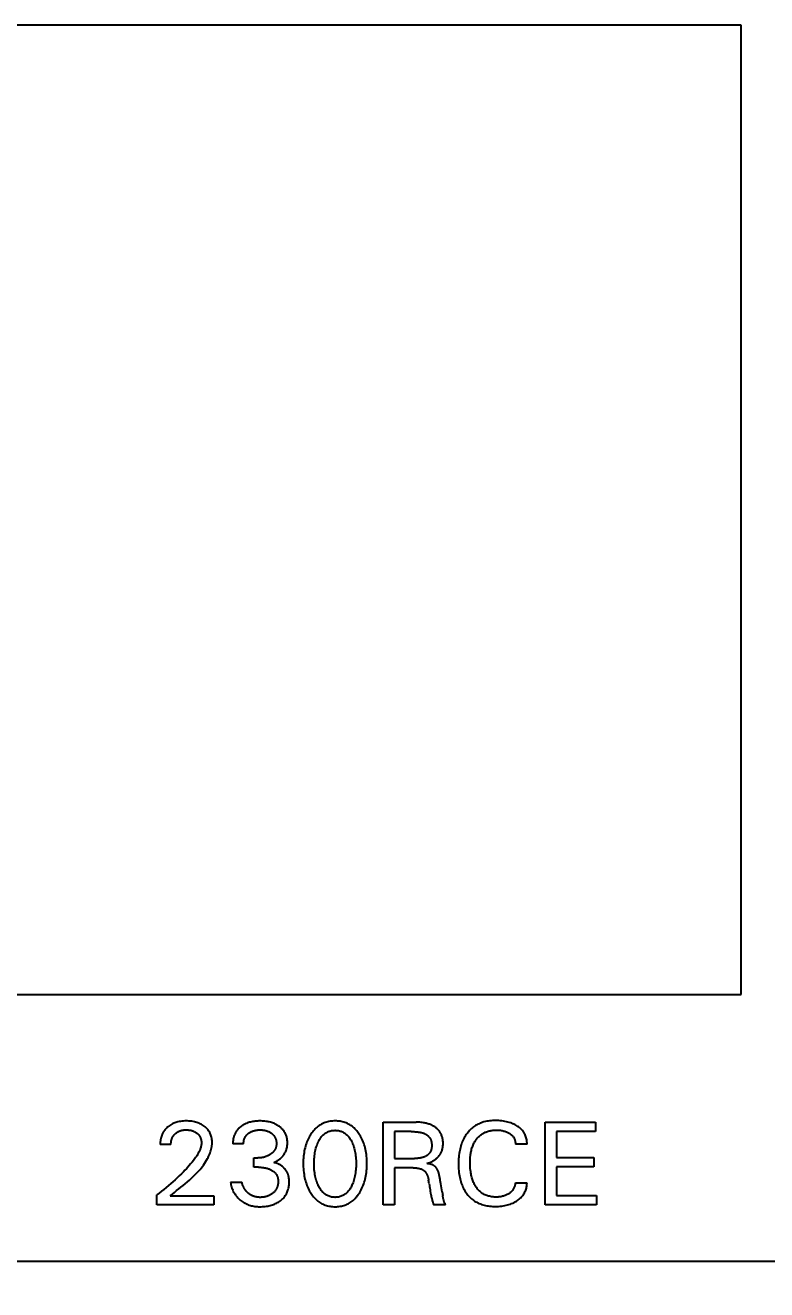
# Model space of a CAD drawing. Extents: x 0 to 420, y 0 to 297.
# Drawn here: x 109.19 to 128.91, y 184.77 to 218.43 of the extents above; entities that cross this region are included whole.
import ezdxf

# ---------------------------------------------------------------- set-up
doc = ezdxf.new("R2010")
doc.units = 0
doc.header["$LTSCALE"] = 23.1
doc.layers.get('0').update_dxf_attribs({"linetype": 'CONTINUOUS'})
doc.layers.add('10000_FRONT', color=7, linetype='CONTINUOUS')
doc.layers.add('10100_DIM_FRONT', color=7, linetype='CONTINUOUS')
doc.dimstyles.get("Standard").update_dxf_attribs({"dimtxt": 2.5, "dimasz": 2.5, "dimexe": 1.25, "dimexo": 0.625, "dimtad": 1, "dimcen": 2.5, "dimazin": 3, "dimtfac": 1, "dimtmove": 0, "dimatfit": 3})

# ---------------------------------------------------------------- blocks, each defined once
blk = doc.blocks.new('_FILLED')
at = {"color": 0, "linetype": 'BYBLOCK'}
blk.add_solid([(0, 0), (-1, 0.132), (-1, -0.132)], dxfattribs=at)
blk = doc.blocks.new('*D2')
at = {"layer": '10100_DIM_FRONT', "color": 7, "linetype": 'CONTINUOUS'}
for p, q in [((88.189, 199.406), (88.189, 146.927)), ((195.189, 170.026), (195.189, 146.927)), ((88.189, 148.927), (141.689, 148.927)), ((195.189, 148.927), (141.689, 148.927))]:
    blk.add_line(p, q, dxfattribs=at)
at = {"layer": '10100_DIM_FRONT', "color": 7, "linetype": 'CONTINUOUS', "xscale": 2.5, "yscale": 2.5, "zscale": 2.5, "rotation": 180}
blk.add_blockref('_FILLED', (88.189, 148.927), dxfattribs=at)
at = {"layer": '10100_DIM_FRONT', "color": 7, "linetype": 'CONTINUOUS', "xscale": 2.5, "yscale": 2.5, "zscale": 2.5}
blk.add_blockref('_FILLED', (195.189, 148.927), dxfattribs=at)

msp = doc.modelspace()

# ---------------------------------------------------------------- linework, layer by layer
at = {"layer": '10000_FRONT', "color": 7, "linetype": 'CONTINUOUS'}
for p, q in [((128.239, 218.426), (95.239, 218.426)), ((128.239, 192.626), (128.239, 218.426)), ((95.239, 192.626), (128.239, 192.626)), ((118.715, 187.026), (118.715, 189.226)), ((118.715, 189.226), (119.591, 189.226)), ((123.018, 187.026), (123.018, 189.226)), ((123.018, 189.226), (124.359, 189.226)), ((124.359, 189.226), (124.359, 188.976)), ((119.016, 188.976), (119.016, 188.26)), ((119.46, 188.976), (119.016, 188.976)), ((123.319, 188.976), (123.319, 188.282)), ((124.359, 188.976), (123.319, 188.976)), ((113.064, 188.632), (112.779, 188.632)), ((114.998, 188.653), (114.712, 188.653)), ((122.538, 188.642), (122.229, 188.642)), ((115.274, 188.027), (115.274, 188.273)), ((115.274, 188.273), (115.372, 188.273)), ((119.016, 188.26), (119.54, 188.26)), ((123.319, 188.282), (124.318, 188.282)), ((124.318, 188.282), (124.318, 188.033)), ((115.394, 188.027), (115.274, 188.027)), ((119.016, 188.011), (119.016, 187.026)), ((119.511, 188.011), (119.016, 188.011)), ((123.319, 188.033), (123.319, 187.275)), ((124.318, 188.033), (123.319, 188.033)), ((114.65, 187.626), (114.951, 187.626)), ((119.932, 187.588), (119.918, 187.68)), ((122.229, 187.609), (122.538, 187.609)), ((112.689, 187.026), (112.689, 187.289)), ((113.047, 187.266), (114.206, 187.266)), ((114.206, 187.266), (114.206, 187.026)), ((120.277, 187.375), (120.294, 187.278)), ((120.321, 187.154), (120.318, 187.167)), ((123.319, 187.275), (124.387, 187.275)), ((124.387, 187.275), (124.387, 187.026)), ((114.206, 187.026), (112.689, 187.026)), ((119.016, 187.026), (118.715, 187.026)), ((120.367, 187.027), (120.048, 187.027)), ((124.387, 187.026), (123.018, 187.026)), ((89.189, 185.526), (194.189, 185.526))]:
    msp.add_line(p, q, dxfattribs=at)
for points in [[(113.047, 187.266), (113.102, 187.311), (113.158, 187.357), (113.215, 187.403), (113.272, 187.449), (113.329, 187.495), (113.387, 187.542), (113.444, 187.589), (113.501, 187.637), (113.557, 187.685), (113.612, 187.735), (113.666, 187.785), (113.702, 187.82), (113.737, 187.856), (113.771, 187.893), (113.805, 187.93), (113.838, 187.967), (113.87, 188.006), (113.9, 188.045), (113.93, 188.085), (113.959, 188.126), (113.986, 188.168), (114.012, 188.211), (114.037, 188.255), (114.052, 188.285), (114.068, 188.316), (114.082, 188.347), (114.095, 188.379), (114.108, 188.411), (114.119, 188.443), (114.129, 188.475), (114.138, 188.508), (114.145, 188.541), (114.151, 188.575), (114.156, 188.608), (114.159, 188.641), (114.16, 188.675), (114.16, 188.705), (114.158, 188.735), (114.155, 188.764), (114.151, 188.794), (114.145, 188.823), (114.137, 188.852), (114.129, 188.878), (114.119, 188.904), (114.108, 188.929), (114.096, 188.953), (114.082, 188.977), (114.068, 188.999), (114.051, 189.022), (114.033, 189.043), (114.014, 189.063), (113.994, 189.082), (113.973, 189.101), (113.951, 189.118), (113.926, 189.136), (113.899, 189.153), (113.872, 189.169), (113.844, 189.183), (113.815, 189.196), (113.784, 189.208), (113.753, 189.219), (113.72, 189.228), (113.688, 189.236), (113.655, 189.243), (113.618, 189.249), (113.581, 189.253), (113.544, 189.256), (113.507, 189.258), (113.47, 189.258), (113.431, 189.258), (113.393, 189.256), (113.355, 189.252), (113.318, 189.247), (113.28, 189.241), (113.252, 189.234), (113.224, 189.227), (113.196, 189.219), (113.169, 189.21), (113.143, 189.199), (113.116, 189.188), (113.087, 189.173), (113.058, 189.157), (113.031, 189.139), (113.004, 189.12), (112.979, 189.099)], [(115.074, 189.195), (115.059, 189.188), (115.044, 189.181), (115.03, 189.174), (115.015, 189.167), (115.001, 189.159), (114.987, 189.151), (114.973, 189.142), (114.959, 189.134), (114.945, 189.124), (114.932, 189.115), (114.921, 189.106), (114.909, 189.097), (114.898, 189.088), (114.887, 189.078), (114.877, 189.068), (114.866, 189.058), (114.856, 189.048), (114.846, 189.037), (114.837, 189.026), (114.827, 189.015), (114.819, 189.004), (114.81, 188.992), (114.801, 188.979), (114.793, 188.966), (114.785, 188.953), (114.778, 188.939), (114.771, 188.925), (114.764, 188.911), (114.758, 188.897), (114.752, 188.883), (114.746, 188.868), (114.741, 188.853), (114.737, 188.838), (114.732, 188.822), (114.728, 188.805), (114.724, 188.789), (114.721, 188.772), (114.719, 188.755), (114.716, 188.738), (114.715, 188.721), (114.713, 188.704), (114.713, 188.687), (114.712, 188.67), (114.712, 188.653)], [(115.802, 188.151), (115.821, 188.16), (115.84, 188.169), (115.859, 188.179), (115.877, 188.189), (115.895, 188.2), (115.912, 188.211), (115.93, 188.223), (115.946, 188.235), (115.963, 188.248), (115.981, 188.263), (115.998, 188.279), (116.015, 188.296), (116.031, 188.313), (116.046, 188.331), (116.061, 188.349), (116.075, 188.369), (116.087, 188.388), (116.098, 188.407), (116.109, 188.427), (116.118, 188.448), (116.127, 188.469), (116.135, 188.49), (116.142, 188.512), (116.148, 188.535), (116.153, 188.559), (116.157, 188.582), (116.16, 188.606), (116.162, 188.63), (116.163, 188.654), (116.164, 188.678), (116.164, 188.701), (116.162, 188.723), (116.161, 188.745), (116.158, 188.767), (116.154, 188.789), (116.15, 188.811), (116.145, 188.832), (116.138, 188.854), (116.131, 188.876), (116.122, 188.898), (116.112, 188.92), (116.101, 188.941), (116.089, 188.962), (116.076, 188.982), (116.062, 189.001), (116.048, 189.018), (116.034, 189.035), (116.019, 189.051), (116.003, 189.066), (115.987, 189.081), (115.97, 189.095), (115.953, 189.108), (115.935, 189.121), (115.912, 189.136), (115.889, 189.15), (115.865, 189.163), (115.841, 189.176), (115.816, 189.187), (115.791, 189.197), (115.765, 189.207), (115.737, 189.216), (115.71, 189.224), (115.682, 189.232), (115.654, 189.238), (115.626, 189.243), (115.594, 189.248), (115.563, 189.252), (115.532, 189.255), (115.5, 189.257), (115.469, 189.258), (115.437, 189.258), (115.405, 189.258), (115.372, 189.257), (115.34, 189.255), (115.307, 189.252), (115.275, 189.247), (115.243, 189.242), (115.214, 189.237), (115.185, 189.23), (115.157, 189.223), (115.129, 189.215), (115.101, 189.205), (115.074, 189.195)], [(118.088, 187.356), (118.109, 187.392), (118.129, 187.429), (118.147, 187.467), (118.164, 187.505), (118.18, 187.544), (118.194, 187.583), (118.208, 187.625), (118.221, 187.668), (118.232, 187.711), (118.242, 187.754), (118.251, 187.797), (118.258, 187.841), (118.265, 187.889), (118.271, 187.937), (118.275, 187.985), (118.278, 188.033), (118.279, 188.081), (118.28, 188.129), (118.279, 188.177), (118.277, 188.225), (118.275, 188.272), (118.27, 188.319), (118.265, 188.367), (118.258, 188.414), (118.25, 188.457), (118.242, 188.499), (118.232, 188.542), (118.22, 188.584), (118.207, 188.626), (118.193, 188.667), (118.178, 188.706), (118.162, 188.744), (118.145, 188.782), (118.126, 188.819), (118.106, 188.855), (118.085, 188.89), (118.066, 188.919), (118.047, 188.946), (118.027, 188.973), (118.006, 189), (117.983, 189.025), (117.96, 189.049), (117.936, 189.073), (117.91, 189.095), (117.882, 189.117), (117.853, 189.138), (117.823, 189.157), (117.791, 189.175), (117.759, 189.191), (117.726, 189.205), (117.693, 189.217), (117.661, 189.227), (117.629, 189.236), (117.597, 189.243), (117.564, 189.249), (117.531, 189.253), (117.498, 189.256), (117.465, 189.258), (117.432, 189.258), (117.398, 189.258), (117.365, 189.256), (117.332, 189.253), (117.299, 189.249), (117.267, 189.243), (117.235, 189.236), (117.203, 189.227), (117.171, 189.217), (117.138, 189.205), (117.105, 189.191), (117.073, 189.175), (117.041, 189.157), (117.011, 189.138), (116.982, 189.117), (116.953, 189.095), (116.928, 189.073), (116.903, 189.049), (116.88, 189.025), (116.858, 189), (116.836, 188.973), (116.816, 188.946), (116.797, 188.919), (116.778, 188.89), (116.773, 188.881)], [(119.87, 188.126), (119.891, 188.133), (119.913, 188.14), (119.934, 188.148), (119.955, 188.156), (119.974, 188.165), (119.994, 188.174), (120.013, 188.183), (120.032, 188.194), (120.049, 188.204), (120.067, 188.215), (120.084, 188.226), (120.101, 188.239), (120.117, 188.251), (120.132, 188.264), (120.147, 188.278), (120.162, 188.292), (120.176, 188.306), (120.189, 188.321), (120.202, 188.337), (120.214, 188.353), (120.225, 188.37), (120.236, 188.386), (120.245, 188.404), (120.254, 188.421), (120.262, 188.439), (120.27, 188.457), (120.276, 188.476), (120.282, 188.494), (120.288, 188.515), (120.293, 188.535), (120.297, 188.556), (120.3, 188.577), (120.302, 188.598), (120.304, 188.619), (120.305, 188.64), (120.305, 188.661), (120.305, 188.684), (120.304, 188.706), (120.302, 188.729), (120.299, 188.751), (120.296, 188.773), (120.292, 188.795), (120.287, 188.817), (120.28, 188.839), (120.274, 188.858), (120.267, 188.877), (120.259, 188.896), (120.25, 188.915), (120.24, 188.933), (120.23, 188.951), (120.219, 188.968), (120.207, 188.985), (120.194, 189.001), (120.18, 189.017), (120.165, 189.032), (120.15, 189.047), (120.134, 189.061), (120.118, 189.074), (120.101, 189.087), (120.084, 189.099), (120.065, 189.111), (120.046, 189.123), (120.026, 189.133), (120.006, 189.143), (119.986, 189.153), (119.966, 189.161), (119.945, 189.169), (119.922, 189.177), (119.899, 189.185), (119.876, 189.191), (119.852, 189.197), (119.829, 189.203), (119.805, 189.207), (119.781, 189.212), (119.749, 189.216), (119.718, 189.22), (119.686, 189.222), (119.654, 189.224), (119.623, 189.225), (119.591, 189.226)], [(122.538, 188.642), (122.538, 188.671), (122.537, 188.699), (122.534, 188.728), (122.529, 188.756), (122.524, 188.784), (122.516, 188.812), (122.508, 188.839), (122.498, 188.864), (122.488, 188.889), (122.476, 188.913), (122.463, 188.936), (122.449, 188.959), (122.434, 188.981), (122.417, 189.002), (122.399, 189.023), (122.379, 189.044), (122.358, 189.063), (122.336, 189.081), (122.314, 189.099), (122.29, 189.115), (122.267, 189.13), (122.24, 189.146), (122.214, 189.16), (122.187, 189.173), (122.159, 189.186), (122.131, 189.197), (122.103, 189.208), (122.066, 189.22), (122.028, 189.23), (121.99, 189.239), (121.952, 189.247), (121.913, 189.254), (121.87, 189.26), (121.827, 189.264), (121.784, 189.267), (121.741, 189.269), (121.697, 189.269), (121.659, 189.269), (121.621, 189.267), (121.582, 189.264), (121.544, 189.26), (121.506, 189.255), (121.468, 189.249), (121.431, 189.241), (121.393, 189.231), (121.36, 189.222), (121.327, 189.211), (121.295, 189.199), (121.263, 189.185), (121.232, 189.17), (121.201, 189.154), (121.171, 189.137), (121.142, 189.118), (121.114, 189.098), (121.087, 189.077), (121.061, 189.055), (121.036, 189.032), (121.011, 189.008), (120.988, 188.982), (120.966, 188.956), (120.944, 188.929), (120.922, 188.899), (120.902, 188.869), (120.882, 188.837), (120.864, 188.805), (120.847, 188.772), (120.831, 188.738), (120.816, 188.704), (120.801, 188.667), (120.788, 188.629), (120.776, 188.59), (120.765, 188.551), (120.755, 188.512), (120.747, 188.473), (120.739, 188.433), (120.732, 188.388), (120.726, 188.343), (120.721, 188.298), (120.718, 188.252), (120.715, 188.207), (120.714, 188.161), (120.714, 188.115)], [(112.979, 189.099), (112.968, 189.09), (112.957, 189.08), (112.947, 189.071), (112.937, 189.061), (112.928, 189.05), (112.918, 189.04), (112.909, 189.029), (112.9, 189.018), (112.892, 189.007), (112.883, 188.996), (112.875, 188.984), (112.868, 188.972), (112.86, 188.96), (112.853, 188.948), (112.847, 188.936), (112.84, 188.923), (112.834, 188.91), (112.829, 188.897), (112.823, 188.884), (112.818, 188.871), (112.813, 188.857), (112.809, 188.844), (112.805, 188.83), (112.801, 188.817), (112.797, 188.801), (112.794, 188.786), (112.791, 188.771), (112.788, 188.755), (112.786, 188.74), (112.784, 188.724), (112.782, 188.709), (112.781, 188.693), (112.78, 188.678), (112.779, 188.662), (112.779, 188.647), (112.779, 188.632)], [(113.064, 188.632), (113.064, 188.648), (113.065, 188.664), (113.066, 188.68), (113.068, 188.696), (113.07, 188.712), (113.073, 188.728), (113.077, 188.744), (113.08, 188.758), (113.085, 188.772), (113.089, 188.786), (113.095, 188.799), (113.1, 188.813), (113.107, 188.826), (113.114, 188.839), (113.121, 188.851), (113.129, 188.863), (113.137, 188.874), (113.146, 188.886), (113.156, 188.896), (113.166, 188.907), (113.176, 188.917), (113.186, 188.927), (113.198, 188.936), (113.209, 188.945), (113.221, 188.953), (113.233, 188.961), (113.245, 188.968), (113.258, 188.975), (113.271, 188.981), (113.285, 188.987), (113.299, 188.993), (113.313, 188.998), (113.327, 189.002), (113.341, 189.006), (113.356, 189.01), (113.372, 189.013), (113.388, 189.016), (113.404, 189.018), (113.421, 189.019), (113.437, 189.02), (113.453, 189.021), (113.47, 189.021), (113.488, 189.021), (113.507, 189.02), (113.525, 189.019), (113.544, 189.017), (113.562, 189.015), (113.581, 189.011), (113.595, 189.009), (113.609, 189.005), (113.622, 189.001), (113.636, 188.997), (113.65, 188.993), (113.663, 188.987), (113.676, 188.982), (113.69, 188.975), (113.704, 188.968), (113.718, 188.96), (113.731, 188.951), (113.744, 188.942), (113.757, 188.932), (113.767, 188.923), (113.778, 188.914), (113.788, 188.904), (113.797, 188.894), (113.806, 188.883), (113.814, 188.872), (113.822, 188.86), (113.83, 188.848), (113.836, 188.836), (113.843, 188.823), (113.848, 188.81), (113.853, 188.797), (113.858, 188.784), (113.862, 188.77), (113.866, 188.755), (113.869, 188.74), (113.871, 188.725), (113.873, 188.709), (113.875, 188.694), (113.875, 188.678), (113.875, 188.663)], [(114.998, 188.653), (114.998, 188.669), (114.998, 188.685), (115, 188.701), (115.002, 188.717), (115.005, 188.732), (115.008, 188.748), (115.013, 188.763), (115.017, 188.777), (115.022, 188.791), (115.028, 188.805), (115.034, 188.818), (115.041, 188.831), (115.049, 188.843), (115.057, 188.856), (115.065, 188.866), (115.074, 188.877), (115.082, 188.887), (115.092, 188.896), (115.101, 188.905), (115.111, 188.914), (115.121, 188.923), (115.132, 188.931), (115.145, 188.941), (115.159, 188.95), (115.174, 188.959), (115.188, 188.967), (115.203, 188.974), (115.219, 188.981), (115.235, 188.988), (115.252, 188.994), (115.268, 188.999), (115.285, 189.004), (115.302, 189.008), (115.32, 189.011), (115.338, 189.014), (115.358, 189.017), (115.377, 189.019), (115.396, 189.02), (115.415, 189.021), (115.434, 189.021), (115.454, 189.021), (115.473, 189.02), (115.493, 189.019), (115.513, 189.017), (115.532, 189.014), (115.551, 189.011), (115.569, 189.008), (115.586, 189.004), (115.603, 188.999), (115.62, 188.994), (115.637, 188.988), (115.653, 188.981), (115.668, 188.974), (115.683, 188.967), (115.698, 188.959), (115.712, 188.95), (115.726, 188.941), (115.74, 188.931), (115.75, 188.923), (115.76, 188.914), (115.77, 188.905), (115.779, 188.896), (115.788, 188.887), (115.797, 188.877), (115.805, 188.867), (115.813, 188.856), (115.82, 188.845), (115.826, 188.834), (115.832, 188.823), (115.838, 188.811), (115.843, 188.799), (115.848, 188.787), (115.852, 188.775), (115.856, 188.762), (115.86, 188.747), (115.864, 188.731), (115.867, 188.715), (115.869, 188.699), (115.87, 188.683), (115.871, 188.666), (115.871, 188.65)], [(116.773, 188.881), (116.752, 188.847), (116.734, 188.812), (116.716, 188.777), (116.699, 188.741), (116.684, 188.704), (116.67, 188.667), (116.656, 188.626), (116.643, 188.584), (116.632, 188.542), (116.621, 188.499), (116.613, 188.457), (116.605, 188.414), (116.598, 188.367), (116.593, 188.319), (116.589, 188.272), (116.586, 188.225), (116.584, 188.177), (116.583, 188.129), (116.584, 188.081), (116.585, 188.033), (116.588, 187.985), (116.592, 187.936), (116.598, 187.888), (116.605, 187.84), (116.612, 187.797), (116.621, 187.753), (116.631, 187.71), (116.642, 187.667), (116.655, 187.625), (116.669, 187.583), (116.683, 187.544), (116.699, 187.505), (116.716, 187.467), (116.734, 187.429), (116.754, 187.392), (116.775, 187.356), (116.794, 187.327), (116.813, 187.298), (116.833, 187.27), (116.855, 187.243), (116.877, 187.217), (116.9, 187.192), (116.925, 187.168), (116.951, 187.145), (116.975, 187.125), (117.001, 187.106), (117.027, 187.088), (117.054, 187.071), (117.082, 187.056), (117.111, 187.042), (117.14, 187.029), (117.169, 187.018), (117.201, 187.008), (117.233, 186.999), (117.266, 186.992), (117.298, 186.986), (117.331, 186.981), (117.365, 186.978), (117.398, 186.976), (117.432, 186.976), (117.465, 186.976), (117.499, 186.978), (117.532, 186.981), (117.565, 186.986), (117.598, 186.992), (117.63, 186.999), (117.663, 187.008), (117.694, 187.018), (117.724, 187.029), (117.753, 187.042), (117.782, 187.056), (117.81, 187.071), (117.837, 187.088), (117.863, 187.106), (117.889, 187.125), (117.913, 187.145), (117.939, 187.168), (117.963, 187.192), (117.987, 187.217), (118.009, 187.243), (118.03, 187.27), (118.05, 187.298), (118.07, 187.327), (118.088, 187.356)], [(116.982, 187.545), (116.968, 187.578), (116.954, 187.612), (116.942, 187.646), (116.931, 187.681), (116.921, 187.716), (116.911, 187.754), (116.903, 187.793), (116.896, 187.832), (116.889, 187.871), (116.884, 187.91), (116.879, 187.953), (116.876, 187.996), (116.874, 188.04), (116.872, 188.083), (116.872, 188.126), (116.872, 188.169), (116.874, 188.212), (116.876, 188.254), (116.88, 188.297), (116.884, 188.34), (116.89, 188.378), (116.896, 188.417), (116.903, 188.455), (116.912, 188.493), (116.922, 188.53), (116.932, 188.565), (116.943, 188.599), (116.956, 188.633), (116.969, 188.666), (116.984, 188.699), (116.996, 188.722), (117.008, 188.745), (117.021, 188.767), (117.035, 188.789), (117.05, 188.811), (117.065, 188.832), (117.082, 188.852), (117.1, 188.871), (117.116, 188.887), (117.133, 188.902), (117.151, 188.917), (117.169, 188.93), (117.188, 188.943), (117.208, 188.954), (117.228, 188.965), (117.249, 188.974), (117.27, 188.983), (117.293, 188.99), (117.315, 188.996), (117.338, 189.001), (117.361, 189.004), (117.385, 189.007), (117.408, 189.008), (117.432, 189.009), (117.455, 189.008), (117.478, 189.007), (117.502, 189.004), (117.525, 189.001), (117.548, 188.996), (117.57, 188.99), (117.593, 188.983), (117.614, 188.974), (117.635, 188.965), (117.655, 188.954), (117.675, 188.943), (117.694, 188.93), (117.712, 188.917), (117.73, 188.902), (117.747, 188.887), (117.763, 188.871), (117.781, 188.852), (117.798, 188.832), (117.813, 188.811), (117.828, 188.789), (117.842, 188.767), (117.855, 188.745), (117.867, 188.722), (117.879, 188.699), (117.882, 188.692)], [(119.46, 188.976), (119.486, 188.976), (119.511, 188.975), (119.537, 188.974), (119.562, 188.973), (119.588, 188.971), (119.613, 188.969), (119.634, 188.967), (119.655, 188.964), (119.676, 188.961), (119.697, 188.957), (119.717, 188.953), (119.738, 188.948), (119.752, 188.944), (119.766, 188.94), (119.78, 188.935), (119.794, 188.93), (119.808, 188.925), (119.821, 188.919), (119.834, 188.912), (119.846, 188.906), (119.858, 188.899), (119.869, 188.892), (119.88, 188.884), (119.89, 188.875), (119.901, 188.867), (119.91, 188.858), (119.92, 188.848), (119.929, 188.838), (119.937, 188.828), (119.945, 188.817), (119.952, 188.806), (119.959, 188.795), (119.965, 188.783), (119.971, 188.771), (119.976, 188.759), (119.981, 188.747), (119.985, 188.734), (119.99, 188.72), (119.993, 188.705), (119.997, 188.691), (119.999, 188.676), (120.001, 188.661), (120.003, 188.646), (120.004, 188.631), (120.004, 188.616), (120.004, 188.6), (120.004, 188.588), (120.003, 188.575), (120.002, 188.563), (120.001, 188.55), (119.999, 188.538), (119.997, 188.525), (119.995, 188.513), (119.992, 188.501), (119.988, 188.489), (119.985, 188.477), (119.981, 188.466), (119.976, 188.454), (119.971, 188.443), (119.965, 188.432), (119.959, 188.422), (119.953, 188.411), (119.945, 188.401), (119.937, 188.391), (119.928, 188.382), (119.919, 188.373), (119.91, 188.364), (119.9, 188.356), (119.89, 188.348), (119.879, 188.34), (119.868, 188.333), (119.857, 188.326), (119.845, 188.32), (119.834, 188.314), (119.822, 188.308), (119.81, 188.303), (119.798, 188.298), (119.781, 188.292), (119.764, 188.287), (119.747, 188.282), (119.73, 188.278), (119.713, 188.274), (119.696, 188.271), (119.679, 188.268), (119.661, 188.266), (119.644, 188.265), (119.627, 188.263), (119.609, 188.262), (119.592, 188.261), (119.574, 188.261), (119.557, 188.261), (119.54, 188.26)], [(121.033, 188.341), (121.036, 188.364), (121.04, 188.388), (121.045, 188.417), (121.051, 188.446), (121.058, 188.475), (121.065, 188.504), (121.074, 188.533), (121.083, 188.561), (121.093, 188.589), (121.103, 188.614), (121.114, 188.639), (121.126, 188.663), (121.138, 188.687), (121.152, 188.711), (121.166, 188.734), (121.181, 188.756), (121.195, 188.774), (121.209, 188.792), (121.223, 188.809), (121.238, 188.826), (121.254, 188.842), (121.271, 188.858), (121.288, 188.872), (121.305, 188.887), (121.323, 188.9), (121.342, 188.913), (121.361, 188.925), (121.381, 188.936), (121.401, 188.946), (121.421, 188.956), (121.442, 188.964), (121.463, 188.972), (121.484, 188.98), (121.506, 188.986), (121.53, 188.993), (121.554, 188.998), (121.579, 189.003), (121.604, 189.007), (121.629, 189.01), (121.653, 189.012), (121.679, 189.014), (121.704, 189.015), (121.729, 189.015), (121.754, 189.015), (121.78, 189.014), (121.805, 189.012), (121.83, 189.009), (121.855, 189.006), (121.878, 189.002), (121.901, 188.997), (121.923, 188.991), (121.946, 188.985), (121.968, 188.978), (121.988, 188.97), (122.008, 188.961), (122.027, 188.952), (122.047, 188.942), (122.065, 188.931), (122.08, 188.922), (122.094, 188.912), (122.107, 188.902), (122.121, 188.891), (122.133, 188.879), (122.145, 188.867), (122.156, 188.854), (122.166, 188.842), (122.175, 188.829), (122.184, 188.816), (122.192, 188.802), (122.199, 188.788), (122.205, 188.773), (122.211, 188.758), (122.216, 188.742), (122.221, 188.726), (122.224, 188.709), (122.227, 188.693), (122.228, 188.676), (122.229, 188.659), (122.229, 188.642)], [(113.875, 188.663), (113.874, 188.642), (113.872, 188.621), (113.868, 188.6), (113.864, 188.579), (113.859, 188.559), (113.853, 188.538), (113.846, 188.518), (113.838, 188.498), (113.83, 188.478), (113.822, 188.459), (113.807, 188.428), (113.792, 188.399), (113.775, 188.37), (113.758, 188.342), (113.74, 188.314), (113.721, 188.286), (113.702, 188.259), (113.682, 188.232), (113.662, 188.206), (113.626, 188.161), (113.589, 188.117), (113.552, 188.073), (113.513, 188.03), (113.474, 187.988), (113.435, 187.946), (113.395, 187.905), (113.341, 187.851), (113.287, 187.798), (113.232, 187.746), (113.176, 187.694), (113.118, 187.642), (113.06, 187.59), (113.001, 187.539), (112.941, 187.489), (112.879, 187.438), (112.816, 187.388), (112.752, 187.338), (112.689, 187.289)], [(115.871, 188.65), (115.87, 188.639), (115.87, 188.628), (115.869, 188.616), (115.868, 188.605), (115.866, 188.594), (115.864, 188.583), (115.862, 188.572), (115.859, 188.561), (115.856, 188.55), (115.852, 188.54), (115.848, 188.529), (115.844, 188.519), (115.839, 188.509), (115.834, 188.499), (115.829, 188.49), (115.823, 188.48), (115.817, 188.471), (115.81, 188.462), (115.804, 188.453), (115.797, 188.444), (115.789, 188.435), (115.78, 188.426), (115.771, 188.418), (115.762, 188.409), (115.753, 188.401), (115.744, 188.393), (115.734, 188.386), (115.724, 188.379), (115.714, 188.372), (115.704, 188.365), (115.69, 188.356), (115.676, 188.348), (115.662, 188.34), (115.648, 188.333), (115.633, 188.326), (115.618, 188.32), (115.603, 188.314), (115.588, 188.308), (115.572, 188.303), (115.557, 188.298), (115.541, 188.294), (115.525, 188.29), (115.509, 188.286), (115.493, 188.283), (115.475, 188.28), (115.458, 188.278), (115.441, 188.276), (115.424, 188.275), (115.406, 188.274), (115.389, 188.273), (115.372, 188.273)], [(117.882, 188.692), (117.896, 188.66), (117.909, 188.628), (117.921, 188.596), (117.932, 188.563), (117.941, 188.53), (117.951, 188.493), (117.96, 188.455), (117.967, 188.417), (117.974, 188.378), (117.979, 188.34), (117.983, 188.297), (117.987, 188.254), (117.989, 188.212), (117.991, 188.169), (117.991, 188.126), (117.991, 188.083), (117.989, 188.04), (117.987, 187.996), (117.984, 187.953), (117.979, 187.91), (117.974, 187.871), (117.968, 187.832), (117.96, 187.793), (117.952, 187.754), (117.942, 187.716), (117.932, 187.681), (117.921, 187.646), (117.909, 187.612), (117.895, 187.578), (117.881, 187.545), (117.869, 187.521), (117.857, 187.497), (117.844, 187.474), (117.83, 187.451), (117.815, 187.429), (117.799, 187.408), (117.783, 187.387), (117.765, 187.367), (117.749, 187.351), (117.732, 187.335), (117.714, 187.32), (117.695, 187.306), (117.676, 187.293), (117.656, 187.281), (117.636, 187.27), (117.615, 187.261), (117.593, 187.252), (117.571, 187.245), (117.548, 187.239), (117.525, 187.234), (117.502, 187.23), (117.479, 187.227), (117.455, 187.226), (117.432, 187.225), (117.408, 187.226), (117.384, 187.227), (117.361, 187.23), (117.338, 187.234), (117.315, 187.239), (117.292, 187.245), (117.27, 187.252), (117.248, 187.261), (117.227, 187.27), (117.207, 187.281), (117.187, 187.293), (117.168, 187.306), (117.149, 187.32), (117.131, 187.335), (117.114, 187.351), (117.098, 187.367), (117.08, 187.387), (117.064, 187.408), (117.048, 187.429), (117.033, 187.451), (117.019, 187.474), (117.006, 187.497), (116.994, 187.521), (116.982, 187.545)], [(122.229, 187.609), (122.227, 187.589), (122.223, 187.569), (122.218, 187.549), (122.213, 187.53), (122.206, 187.511), (122.199, 187.492), (122.191, 187.475), (122.182, 187.458), (122.173, 187.442), (122.163, 187.426), (122.152, 187.411), (122.14, 187.396), (122.127, 187.382), (122.113, 187.368), (122.098, 187.355), (122.083, 187.343), (122.068, 187.331), (122.051, 187.32), (122.033, 187.309), (122.014, 187.298), (121.994, 187.289), (121.974, 187.28), (121.954, 187.272), (121.932, 187.264), (121.909, 187.257), (121.887, 187.252), (121.864, 187.247), (121.841, 187.243), (121.816, 187.239), (121.791, 187.236), (121.766, 187.234), (121.74, 187.233), (121.715, 187.233), (121.689, 187.233), (121.664, 187.234), (121.639, 187.236), (121.614, 187.239), (121.589, 187.242), (121.564, 187.247), (121.539, 187.252), (121.515, 187.258), (121.49, 187.265), (121.466, 187.274), (121.442, 187.283), (121.418, 187.294), (121.395, 187.305), (121.372, 187.318), (121.35, 187.331), (121.329, 187.346), (121.309, 187.362), (121.29, 187.377), (121.273, 187.393), (121.256, 187.41), (121.24, 187.427), (121.224, 187.445), (121.209, 187.464), (121.195, 187.483), (121.182, 187.503), (121.169, 187.523), (121.155, 187.547), (121.141, 187.571), (121.129, 187.596), (121.117, 187.621), (121.107, 187.646), (121.097, 187.672), (121.087, 187.698), (121.078, 187.727), (121.069, 187.757), (121.062, 187.787), (121.055, 187.817), (121.049, 187.847), (121.043, 187.877), (121.039, 187.908), (121.033, 187.948), (121.029, 187.988), (121.026, 188.029), (121.024, 188.07), (121.023, 188.111), (121.022, 188.151), (121.023, 188.189), (121.024, 188.227), (121.026, 188.265), (121.029, 188.303), (121.033, 188.341)], [(115.394, 188.027), (115.415, 188.026), (115.437, 188.026), (115.459, 188.024), (115.481, 188.023), (115.502, 188.021), (115.524, 188.018), (115.543, 188.015), (115.563, 188.011), (115.582, 188.007), (115.602, 188.003), (115.621, 187.998), (115.64, 187.992), (115.657, 187.986), (115.674, 187.98), (115.692, 187.973), (115.708, 187.965), (115.725, 187.957), (115.741, 187.949), (115.753, 187.942), (115.765, 187.935), (115.776, 187.927), (115.788, 187.919), (115.798, 187.911), (115.809, 187.902), (115.819, 187.893), (115.829, 187.884), (115.838, 187.874), (115.848, 187.863), (115.856, 187.852), (115.865, 187.841), (115.872, 187.829), (115.879, 187.816), (115.886, 187.804), (115.891, 187.791), (115.897, 187.778), (115.901, 187.766), (115.904, 187.753), (115.907, 187.74), (115.91, 187.727), (115.912, 187.714), (115.914, 187.701), (115.915, 187.688), (115.916, 187.675), (115.916, 187.662), (115.916, 187.645), (115.915, 187.629), (115.914, 187.613), (115.913, 187.597), (115.91, 187.58), (115.908, 187.564), (115.904, 187.548), (115.9, 187.533), (115.896, 187.518), (115.892, 187.504), (115.887, 187.49), (115.881, 187.476), (115.875, 187.463), (115.868, 187.45), (115.861, 187.437), (115.854, 187.424), (115.845, 187.412), (115.837, 187.4), (115.828, 187.388), (115.818, 187.377), (115.808, 187.366), (115.798, 187.356), (115.787, 187.346), (115.776, 187.336), (115.763, 187.326), (115.75, 187.316), (115.736, 187.306), (115.723, 187.298), (115.708, 187.289), (115.694, 187.282), (115.679, 187.274), (115.664, 187.267), (115.648, 187.261), (115.631, 187.255), (115.615, 187.25), (115.599, 187.245), (115.582, 187.241), (115.565, 187.237), (115.546, 187.234), (115.528, 187.231), (115.509, 187.229), (115.49, 187.227), (115.471, 187.226), (115.452, 187.225), (115.433, 187.225)], [(116.204, 187.736), (116.202, 187.749), (116.2, 187.762), (116.197, 187.775), (116.194, 187.788), (116.191, 187.801), (116.188, 187.813), (116.184, 187.826), (116.18, 187.838), (116.175, 187.85), (116.171, 187.862), (116.165, 187.874), (116.159, 187.886), (116.153, 187.898), (116.146, 187.91), (116.139, 187.922), (116.132, 187.934), (116.124, 187.945), (116.116, 187.956), (116.108, 187.967), (116.099, 187.977), (116.09, 187.988), (116.08, 187.998), (116.071, 188.008), (116.061, 188.017), (116.05, 188.027), (116.04, 188.036), (116.029, 188.045), (116.017, 188.054), (116.005, 188.063), (115.993, 188.071), (115.98, 188.079), (115.967, 188.087), (115.954, 188.095), (115.941, 188.102), (115.928, 188.109), (115.914, 188.115), (115.901, 188.121), (115.887, 188.127), (115.873, 188.132), (115.859, 188.137), (115.845, 188.141), (115.831, 188.145), (115.816, 188.148), (115.802, 188.151)], [(119.511, 188.011), (119.526, 188.011), (119.541, 188.011), (119.555, 188.01), (119.57, 188.009), (119.584, 188.008), (119.599, 188.007), (119.613, 188.005), (119.627, 188.003), (119.639, 188.001), (119.651, 187.999), (119.663, 187.997), (119.675, 187.994), (119.687, 187.991), (119.698, 187.988), (119.71, 187.984), (119.721, 187.98), (119.73, 187.976), (119.738, 187.973), (119.747, 187.969), (119.755, 187.965), (119.763, 187.961), (119.771, 187.956), (119.779, 187.951), (119.786, 187.946), (119.794, 187.941), (119.801, 187.935), (119.808, 187.929), (119.815, 187.922), (119.821, 187.916), (119.828, 187.909), (119.834, 187.901), (119.84, 187.894), (119.845, 187.886), (119.85, 187.879), (119.856, 187.87), (119.862, 187.86), (119.867, 187.851), (119.872, 187.841), (119.876, 187.832), (119.881, 187.822), (119.885, 187.812), (119.888, 187.802), (119.892, 187.792), (119.897, 187.778), (119.901, 187.764), (119.904, 187.751), (119.908, 187.737), (119.911, 187.723), (119.914, 187.709), (119.916, 187.695), (119.918, 187.68)], [(120.242, 187.588), (120.23, 187.67), (120.224, 187.712), (120.221, 187.733), (120.217, 187.755), (120.213, 187.776), (120.209, 187.798), (120.204, 187.819), (120.199, 187.84), (120.193, 187.861), (120.188, 187.876), (120.184, 187.891), (120.179, 187.905), (120.173, 187.919), (120.167, 187.933), (120.161, 187.947), (120.154, 187.961), (120.147, 187.974), (120.142, 187.984), (120.136, 187.993), (120.13, 188.002), (120.123, 188.011), (120.117, 188.019), (120.11, 188.027), (120.102, 188.035), (120.095, 188.043), (120.087, 188.05), (120.078, 188.057), (120.069, 188.063), (120.06, 188.069), (120.051, 188.075), (120.041, 188.08), (120.032, 188.085), (120.02, 188.09), (120.008, 188.095), (119.996, 188.099), (119.984, 188.103), (119.972, 188.107), (119.959, 188.11), (119.942, 188.114), (119.924, 188.118), (119.906, 188.121), (119.888, 188.124), (119.87, 188.126)], [(120.714, 188.115), (120.714, 188.07), (120.715, 188.025), (120.718, 187.98), (120.722, 187.935), (120.726, 187.89), (120.732, 187.845), (120.739, 187.8), (120.747, 187.761), (120.756, 187.722), (120.765, 187.683), (120.776, 187.644), (120.788, 187.606), (120.802, 187.568), (120.817, 187.531), (120.832, 187.498), (120.848, 187.464), (120.865, 187.432), (120.883, 187.4), (120.903, 187.369), (120.924, 187.339), (120.946, 187.309), (120.967, 187.283), (120.99, 187.258), (121.013, 187.234), (121.037, 187.21), (121.062, 187.188), (121.088, 187.167), (121.115, 187.146), (121.143, 187.127), (121.172, 187.109), (121.202, 187.093), (121.233, 187.077), (121.264, 187.063), (121.296, 187.05), (121.328, 187.038), (121.361, 187.028), (121.394, 187.018), (121.431, 187.009), (121.468, 187.002), (121.506, 186.995), (121.544, 186.99), (121.582, 186.987), (121.621, 186.984), (121.659, 186.982), (121.697, 186.982), (121.74, 186.982), (121.782, 186.984), (121.824, 186.987), (121.866, 186.992), (121.907, 186.998), (121.945, 187.005), (121.983, 187.013), (122.021, 187.023), (122.058, 187.034), (122.095, 187.046), (122.129, 187.06), (122.162, 187.074), (122.195, 187.09), (122.227, 187.108), (122.259, 187.127), (122.283, 187.143), (122.306, 187.159), (122.328, 187.177), (122.35, 187.195), (122.371, 187.214), (122.391, 187.235), (122.41, 187.256), (122.426, 187.277), (122.442, 187.298), (122.456, 187.321), (122.469, 187.344), (122.482, 187.368), (122.493, 187.392), (122.503, 187.417), (122.512, 187.443), (122.52, 187.47), (122.526, 187.497), (122.531, 187.525), (122.535, 187.553), (122.537, 187.581), (122.538, 187.609)], [(114.65, 187.626), (114.655, 187.594), (114.662, 187.563), (114.669, 187.532), (114.678, 187.501), (114.688, 187.47), (114.7, 187.44), (114.711, 187.412), (114.724, 187.385), (114.738, 187.358), (114.753, 187.332), (114.769, 187.307), (114.786, 187.282), (114.805, 187.258), (114.824, 187.235), (114.844, 187.213), (114.865, 187.191), (114.887, 187.171), (114.91, 187.151), (114.934, 187.132), (114.959, 187.114), (114.984, 187.098), (115.01, 187.082), (115.036, 187.067), (115.063, 187.054), (115.091, 187.041), (115.119, 187.03), (115.148, 187.019), (115.177, 187.01), (115.206, 187.002), (115.236, 186.995), (115.268, 186.989), (115.3, 186.984), (115.332, 186.981), (115.365, 186.978), (115.397, 186.976), (115.43, 186.976), (115.465, 186.976), (115.5, 186.977), (115.535, 186.98), (115.57, 186.983), (115.605, 186.988), (115.64, 186.993), (115.671, 187), (115.702, 187.007), (115.733, 187.015), (115.763, 187.024), (115.793, 187.035), (115.822, 187.046), (115.85, 187.058), (115.876, 187.071), (115.902, 187.086), (115.928, 187.101), (115.953, 187.117), (115.977, 187.135), (115.998, 187.151), (116.018, 187.169), (116.038, 187.188), (116.056, 187.207), (116.074, 187.227), (116.091, 187.248), (116.107, 187.27), (116.121, 187.292), (116.135, 187.315), (116.147, 187.339), (116.158, 187.363), (116.168, 187.388), (116.177, 187.413), (116.185, 187.438), (116.192, 187.466), (116.198, 187.495), (116.203, 187.523), (116.206, 187.552), (116.209, 187.581), (116.21, 187.611), (116.211, 187.64), (116.21, 187.664), (116.209, 187.688), (116.207, 187.712), (116.204, 187.736)], [(115.433, 187.225), (115.418, 187.225), (115.403, 187.226), (115.389, 187.227), (115.374, 187.228), (115.36, 187.23), (115.346, 187.232), (115.331, 187.235), (115.317, 187.238), (115.303, 187.241), (115.29, 187.245), (115.277, 187.249), (115.264, 187.253), (115.251, 187.258), (115.238, 187.263), (115.225, 187.269), (115.213, 187.275), (115.201, 187.282), (115.189, 187.288), (115.177, 187.296), (115.165, 187.303), (115.154, 187.311), (115.142, 187.32), (115.132, 187.328), (115.121, 187.337), (115.109, 187.348), (115.098, 187.358), (115.087, 187.369), (115.077, 187.381), (115.066, 187.392), (115.057, 187.404), (115.047, 187.417), (115.039, 187.428), (115.031, 187.439), (115.024, 187.451), (115.016, 187.463), (115.009, 187.475), (115.003, 187.488), (114.997, 187.5), (114.991, 187.513), (114.984, 187.528), (114.977, 187.544), (114.971, 187.56), (114.965, 187.577), (114.96, 187.593), (114.955, 187.609), (114.951, 187.626)], [(119.932, 187.588), (119.939, 187.549), (119.945, 187.51), (119.952, 187.471), (119.958, 187.431), (119.965, 187.392)], [(120.277, 187.375), (120.268, 187.425), (120.26, 187.475), (120.251, 187.531), (120.242, 187.588)], [(119.965, 187.392), (119.974, 187.336), (119.98, 187.304)], [(119.98, 187.304), (119.982, 187.288), (119.985, 187.272), (119.988, 187.257), (119.991, 187.241), (119.994, 187.225), (119.998, 187.21), (120.002, 187.195), (120.006, 187.18), (120.01, 187.165), (120.013, 187.157), (120.015, 187.149), (120.018, 187.141)], [(120.318, 187.167), (120.31, 187.2), (120.307, 187.213), (120.304, 187.226), (120.302, 187.239), (120.299, 187.252), (120.297, 187.265), (120.294, 187.278)], [(120.353, 187.064), (120.346, 187.079), (120.344, 187.083), (120.342, 187.087), (120.341, 187.09), (120.338, 187.096), (120.336, 187.102), (120.334, 187.109), (120.331, 187.115), (120.329, 187.121), (120.328, 187.128), (120.326, 187.134), (120.324, 187.141), (120.322, 187.147), (120.321, 187.154)], [(120.018, 187.141), (120.026, 187.117), (120.029, 187.108), (120.031, 187.1), (120.034, 187.092), (120.036, 187.083), (120.039, 187.074), (120.041, 187.065), (120.043, 187.056), (120.045, 187.047), (120.046, 187.037), (120.048, 187.027)], [(120.367, 187.027), (120.366, 187.032), (120.365, 187.036), (120.363, 187.041), (120.362, 187.045), (120.36, 187.049), (120.358, 187.053), (120.357, 187.057), (120.355, 187.061), (120.353, 187.064)]]:
    msp.add_lwpolyline(points, dxfattribs=at)

# ---------------------------------------------------------------- dimensions: what is measured, and where the dimension line sits
at = {"layer": '10100_DIM_FRONT', "color": 7, "linetype": 'CONTINUOUS'}
dim = msp.add_linear_dim(base=(88.189, 148.927), p1=(195.189, 170.026), p2=(88.189, 199.406), angle=180, dimstyle='Standard', dxfattribs=at)
dim.commit()
dim.dimension.update_dxf_attribs({"geometry": '*D2', "text_midpoint": (134.124, 149.802), "dimtype": 128})

doc.saveas('drawing.dxf')
